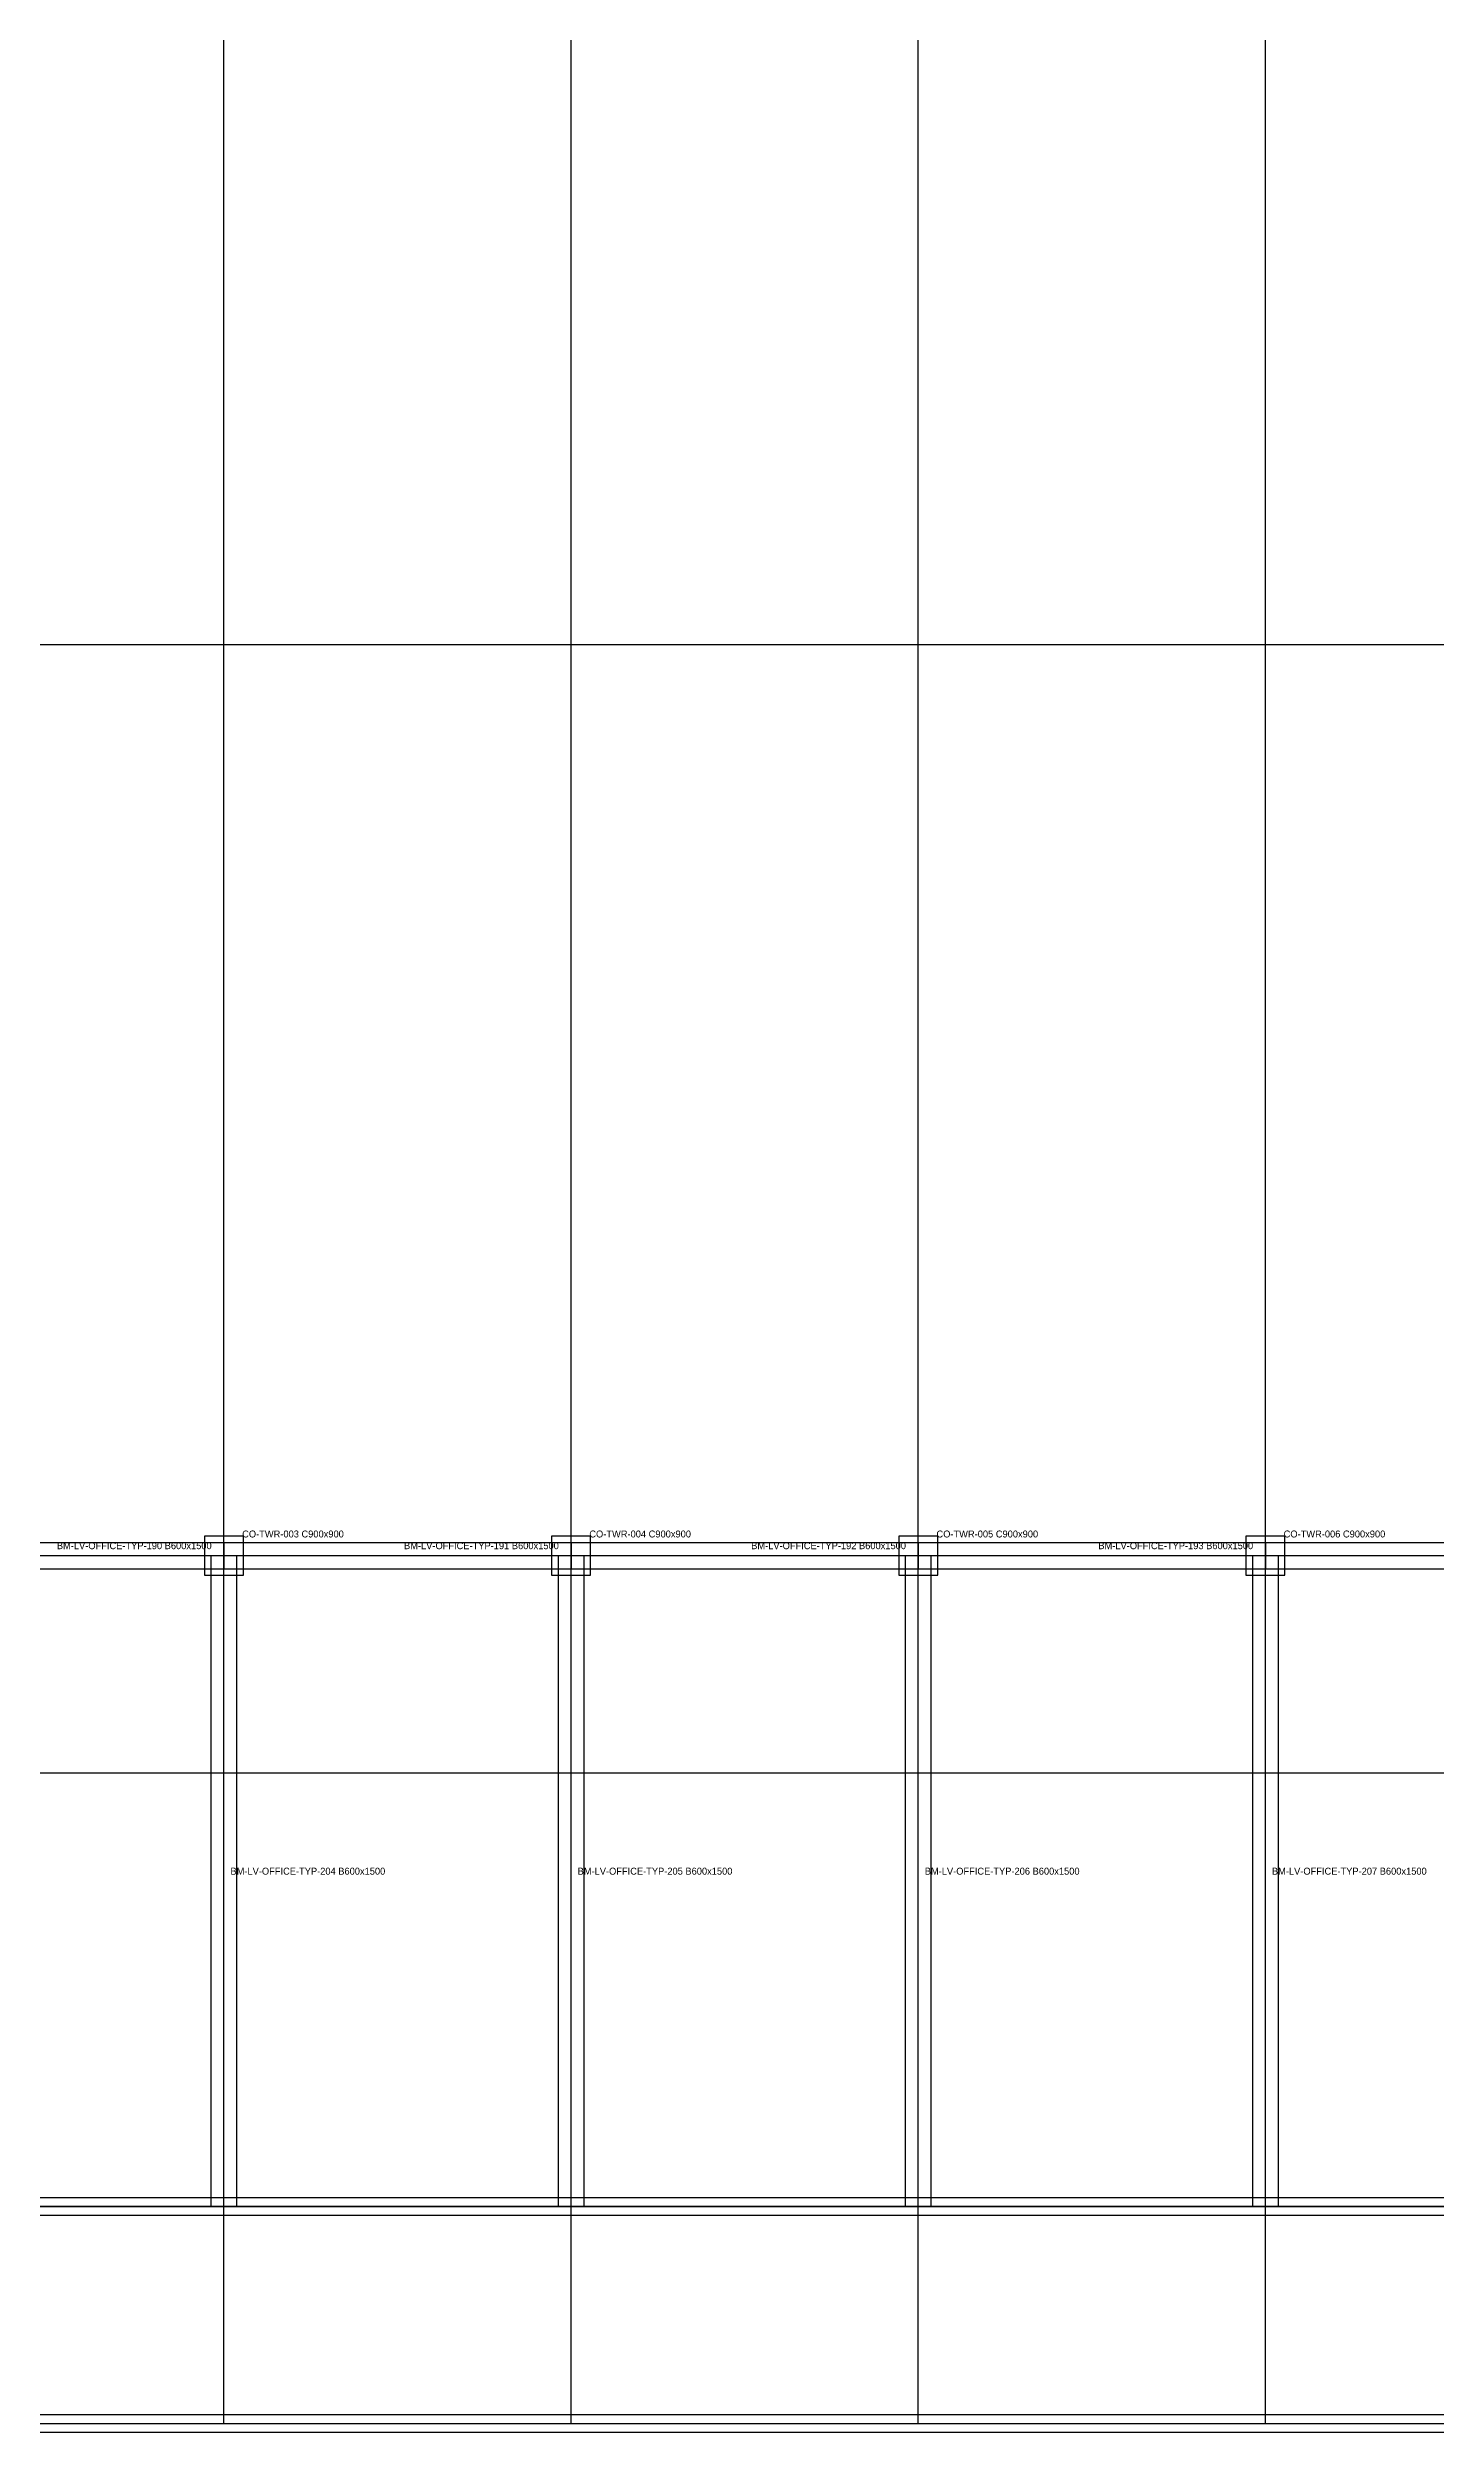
# Model space of a CAD drawing. Header units: millimetres. Extents: x -600 to 226982, y -254450 to 109948.
# Drawn here: x 23938 to 55938, y -254200 to -199251 of the extents above; entities that cross this region are included whole.
import ezdxf

# ---------------------------------------------------------------- set-up
doc = ezdxf.new("R2010")
doc.units = ezdxf.units.MM
for name, color, linetype in [('LV-OFFICE-TYP_BEAM', 5, 'Continuous'), ('LV-OFFICE-TYP_BOUNDARY', 6, 'Continuous'), ('LV-OFFICE-TYP_COLUMN', 1, 'Continuous'), ('LV-OFFICE-TYP_CORE_ZONE', 30, 'Continuous'), ('LV-OFFICE-TYP_GRID', 8, 'Continuous'), ('LV-OFFICE-TYP_KEEP_OUT', 4, 'Continuous'), ('LV-OFFICE-TYP_SLAB', 7, 'Continuous'), ('LV-OFFICE-TYP_WALL', 3, 'Continuous'), ('TEXT', 7, 'Continuous')]:
    doc.layers.add(name, color=color, linetype=linetype)

msp = doc.modelspace()

# ---------------------------------------------------------------- linework, layer by layer
at = {"layer": 'LV-OFFICE-TYP_BEAM'}
for points in [[(20000, -233700), (20000, -234300), (28000, -234300), (28000, -233700), (20000, -233700)], [(27700, -249000), (28300, -249000), (28300, -234000), (27700, -234000), (27700, -249000)], [(28000, -233700), (28000, -234300), (36000, -234300), (36000, -233700), (28000, -233700)], [(35700, -249000), (36300, -249000), (36300, -234000), (35700, -234000), (35700, -249000)], [(36000, -233700), (36000, -234300), (44000, -234300), (44000, -233700), (36000, -233700)], [(43700, -249000), (44300, -249000), (44300, -234000), (43700, -234000), (43700, -249000)], [(44000, -233700), (44000, -234300), (52000, -234300), (52000, -233700), (44000, -233700)], [(51700, -249000), (52300, -249000), (52300, -234000), (51700, -234000), (51700, -249000)], [(52000, -233700), (52000, -234300), (60000, -234300), (60000, -233700), (52000, -233700)]]:
    msp.add_lwpolyline(points, close=True, dxfattribs=at)
at = {"layer": 'LV-OFFICE-TYP_BOUNDARY'}
msp.add_lwpolyline([(0, -254000), (104000, -254000), (104000, -234000), (0, -234000), (0, -254000)], close=True, dxfattribs=at)
at = {"layer": 'LV-OFFICE-TYP_COLUMN'}
for points in [[(27550, -234450), (28450, -234450), (28450, -233550), (27550, -233550), (27550, -234450)], [(35550, -234450), (36450, -234450), (36450, -233550), (35550, -233550), (35550, -234450)], [(43550, -234450), (44450, -234450), (44450, -233550), (43550, -233550), (43550, -234450)], [(51550, -234450), (52450, -234450), (52450, -233550), (51550, -233550), (51550, -234450)]]:
    msp.add_lwpolyline(points, close=True, dxfattribs=at)
at = {"layer": 'LV-OFFICE-TYP_CORE_ZONE'}
msp.add_lwpolyline([(12000, -254000), (92000, -254000), (92000, -249000), (12000, -249000), (12000, -254000)], close=True, dxfattribs=at)
at = {"layer": 'LV-OFFICE-TYP_GRID'}
for points in [[(28000, -254000), (28000, -152000)], [(36000, -254000), (36000, -152000)], [(44000, -254000), (44000, -152000)], [(52000, -254000), (52000, -152000)], [(0, -213000), (104000, -213000)], [(0, -239000), (104000, -239000)], [(0, -249000), (104000, -249000)], [(0, -254000), (104000, -254000)]]:
    msp.add_lwpolyline(points, dxfattribs=at)
at = {"layer": 'LV-OFFICE-TYP_KEEP_OUT'}
msp.add_lwpolyline([(0, -249000), (104000, -249000), (104000, -234000), (0, -234000), (0, -249000)], close=True, dxfattribs=at)
at = {"layer": 'LV-OFFICE-TYP_SLAB'}
msp.add_lwpolyline([(0, -254000), (104000, -254000), (104000, -234000), (0, -234000), (0, -254000)], close=True, dxfattribs=at)
at = {"layer": 'LV-OFFICE-TYP_WALL'}
for points in [[(12000, -248800), (12000, -249200), (92000, -249200), (92000, -248800), (12000, -248800)], [(12000, -253800), (12000, -254200), (92000, -254200), (92000, -253800), (12000, -253800)]]:
    msp.add_lwpolyline(points, close=True, dxfattribs=at)

# ---------------------------------------------------------------- texts
at = {"layer": 'TEXT'}
for s, p in [('CO-TWR-003 C900x900', (28420, -233580)), ('CO-TWR-004 C900x900', (36420, -233580)), ('CO-TWR-005 C900x900', (44420, -233580)), ('CO-TWR-006 C900x900', (52420, -233580)), ('BM-LV-OFFICE-TYP-190 B600x1500', (24150, -233850)), ('BM-LV-OFFICE-TYP-191 B600x1500', (32150, -233850)), ('BM-LV-OFFICE-TYP-192 B600x1500', (40150, -233850)), ('BM-LV-OFFICE-TYP-193 B600x1500', (48150, -233850)), ('BM-LV-OFFICE-TYP-204 B600x1500', (28150, -241350)), ('BM-LV-OFFICE-TYP-205 B600x1500', (36150, -241350)), ('BM-LV-OFFICE-TYP-206 B600x1500', (44150, -241350)), ('BM-LV-OFFICE-TYP-207 B600x1500', (52150, -241350))]:
    msp.add_text(s, height=160, dxfattribs=at).set_placement(p)

doc.saveas('drawing.dxf')
